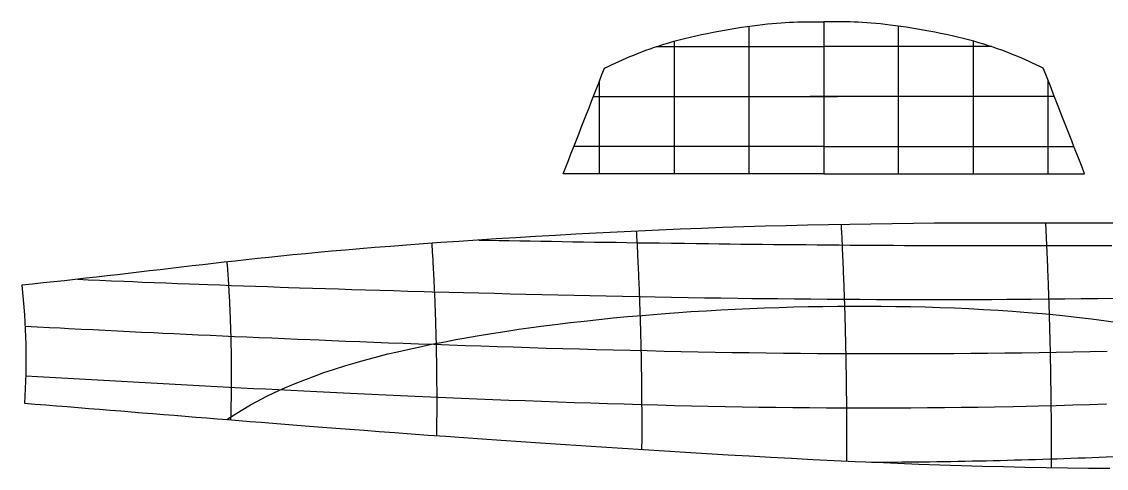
# Model space of a CAD drawing. Extents: x 0 to 10.8, y -3.3 to 3.4.
# Drawn here: x 0 to 2.176, y 2.476 to 3.372 of the extents above; entities that cross this region are included whole.
import ezdxf

# ---------------------------------------------------------------- set-up
doc = ezdxf.new("R2010")
doc.units = 0
doc.header["$MEASUREMENT"] = 0
for name, color, linetype in [('buttocks', 7, 'Continuous'), ('stations', 7, 'Continuous'), ('waterlines', 7, 'Continuous'), ('Стенка кокпита', 7, 'Continuous'), ('Транец', 7, 'Continuous')]:
    doc.layers.add(name, color=color, linetype=linetype)

msp = doc.modelspace()

# ---------------------------------------------------------------- linework, layer by layer
at = {"layer": 'buttocks', "color": 135}
for points in [[(1.4592, 3.0667), (1.4592, 3.0704), (1.4592, 3.074), (1.4592, 3.0777), (1.4592, 3.0814), (1.4592, 3.085), (1.4592, 3.0887), (1.4592, 3.0924), (1.4592, 3.096), (1.4592, 3.0997), (1.4592, 3.1034), (1.4592, 3.1071), (1.4592, 3.1108), (1.4592, 3.1145), (1.4592, 3.1182), (1.4592, 3.1219), (1.4592, 3.1255), (1.4592, 3.1291), (1.4592, 3.1327), (1.4592, 3.1363), (1.4592, 3.1399), (1.4592, 3.1436), (1.4592, 3.1474), (1.4592, 3.1514), (1.4592, 3.1555), (1.4592, 3.1595), (1.4592, 3.1635), (1.4592, 3.167), (1.4592, 3.1702), (1.4592, 3.1727), (1.4592, 3.1748), (1.4592, 3.1768), (1.4592, 3.1789), (1.4592, 3.1815), (1.4592, 3.1845), (1.4592, 3.1877), (1.4592, 3.1912), (1.4592, 3.1948), (1.4592, 3.1985), (1.4592, 3.2023), (1.4592, 3.206), (1.4592, 3.2097), (1.4592, 3.2134), (1.4592, 3.2169), (1.4592, 3.2204), (1.4592, 3.2239), (1.4592, 3.2276), (1.4592, 3.2315), (1.4592, 3.2358), (1.4592, 3.2403), (1.4592, 3.2448), (1.4592, 3.249), (1.4592, 3.2524), (1.4592, 3.2549), (1.4592, 3.256), (1.4592, 3.2571), (1.4592, 3.2596), (1.4592, 3.2633), (1.4592, 3.2676), (1.4592, 3.272), (1.4592, 3.2757), (1.4592, 3.2784), (1.4592, 3.2803), (1.4592, 3.2821), (1.4592, 3.2848), (1.4592, 3.2885), (1.4592, 3.2926), (1.4592, 3.2964), (1.4592, 3.2991), (1.4592, 3.3001), (1.4592, 3.3011), (1.4592, 3.3034), (1.4592, 3.3067), (1.4592, 3.3104), (1.4592, 3.314), (1.4592, 3.3173), (1.4592, 3.32), (1.4592, 3.3223), (1.4592, 3.324), (1.4592, 3.3252), (1.4592, 3.3266), (1.4592, 3.3284), (1.4592, 3.3306), (1.4592, 3.3329), (1.4592, 3.3351), (1.4592, 3.3373), (1.4592, 3.3396), (1.4592, 3.3421), (1.4592, 3.3446), (1.4592, 3.3467), (1.4592, 3.348), (1.4592, 3.3488), (1.4592, 3.3502), (1.4592, 3.3522), (1.4592, 3.3544), (1.4592, 3.3565), (1.4592, 3.3582), (1.4592, 3.3595), (1.4592, 3.3605), (1.4592, 3.3616), (1.4592, 3.3628)], [(1.7592, 3.0667), (1.7592, 3.0704), (1.7592, 3.074), (1.7592, 3.0777), (1.7592, 3.0814), (1.7592, 3.085), (1.7592, 3.0887), (1.7592, 3.0924), (1.7592, 3.096), (1.7592, 3.0997), (1.7592, 3.1034), (1.7592, 3.1071), (1.7592, 3.1108), (1.7592, 3.1145), (1.7592, 3.1182), (1.7592, 3.1219), (1.7592, 3.1255), (1.7592, 3.1291), (1.7592, 3.1327), (1.7592, 3.1363), (1.7592, 3.1399), (1.7592, 3.1436), (1.7592, 3.1474), (1.7592, 3.1514), (1.7592, 3.1555), (1.7592, 3.1595), (1.7592, 3.1635), (1.7592, 3.167), (1.7592, 3.1702), (1.7592, 3.1727), (1.7592, 3.1748), (1.7592, 3.1768), (1.7592, 3.1789), (1.7592, 3.1815), (1.7592, 3.1845), (1.7592, 3.1877), (1.7592, 3.1912), (1.7592, 3.1948), (1.7592, 3.1985), (1.7592, 3.2023), (1.7592, 3.206), (1.7592, 3.2097), (1.7592, 3.2134), (1.7592, 3.2169), (1.7592, 3.2204), (1.7592, 3.2239), (1.7592, 3.2276), (1.7592, 3.2315), (1.7592, 3.2358), (1.7592, 3.2403), (1.7592, 3.2448), (1.7592, 3.249), (1.7592, 3.2524), (1.7592, 3.2549), (1.7592, 3.256), (1.7592, 3.2571), (1.7592, 3.2596), (1.7592, 3.2633), (1.7592, 3.2676), (1.7592, 3.272), (1.7592, 3.2757), (1.7592, 3.2784), (1.7592, 3.2803), (1.7592, 3.2821), (1.7592, 3.2848), (1.7592, 3.2885), (1.7592, 3.2926), (1.7592, 3.2964), (1.7592, 3.2991), (1.7592, 3.3001), (1.7592, 3.3011), (1.7592, 3.3034), (1.7592, 3.3067), (1.7592, 3.3104), (1.7592, 3.314), (1.7592, 3.3173), (1.7592, 3.32), (1.7592, 3.3223), (1.7592, 3.324), (1.7592, 3.3252), (1.7592, 3.3266), (1.7592, 3.3284), (1.7592, 3.3306), (1.7592, 3.3329), (1.7592, 3.3351), (1.7592, 3.3373), (1.7592, 3.3396), (1.7592, 3.3421), (1.7592, 3.3446), (1.7592, 3.3467), (1.7592, 3.348), (1.7592, 3.3488), (1.7592, 3.3502), (1.7592, 3.3522), (1.7592, 3.3544), (1.7592, 3.3565), (1.7592, 3.3582), (1.7592, 3.3595), (1.7592, 3.3605), (1.7592, 3.3616), (1.7592, 3.3628)], [(1.3092, 3.0667), (1.3092, 3.0701), (1.3092, 3.0734), (1.3092, 3.0768), (1.3092, 3.0802), (1.3092, 3.0835), (1.3092, 3.0869), (1.3092, 3.0902), (1.3092, 3.0936), (1.3092, 3.097), (1.3092, 3.1003), (1.3092, 3.1037), (1.3092, 3.107), (1.3092, 3.1104), (1.3092, 3.1137), (1.3092, 3.1171), (1.3092, 3.1204), (1.3092, 3.1238), (1.3092, 3.1271), (1.3092, 3.1305), (1.3092, 3.1339), (1.3092, 3.1372), (1.3092, 3.1406), (1.3092, 3.1439), (1.3092, 3.1473), (1.3092, 3.1506), (1.3092, 3.154), (1.3092, 3.1574), (1.3092, 3.1607), (1.3092, 3.1641), (1.3092, 3.1674), (1.3092, 3.1708), (1.3092, 3.1741), (1.3092, 3.1775), (1.3092, 3.1808), (1.3092, 3.1842), (1.3092, 3.1875), (1.3092, 3.1908), (1.3092, 3.1942), (1.3092, 3.1975), (1.3092, 3.2008), (1.3092, 3.2041), (1.3092, 3.2073), (1.3092, 3.2105), (1.3092, 3.2138), (1.3092, 3.217), (1.3092, 3.2202), (1.3092, 3.2235), (1.3092, 3.2268), (1.3092, 3.2301), (1.3092, 3.2333), (1.3092, 3.2364), (1.3092, 3.2393), (1.3092, 3.242), (1.3092, 3.2444), (1.3092, 3.2467), (1.3092, 3.2488), (1.3092, 3.251), (1.3092, 3.2531), (1.3092, 3.2553), (1.3092, 3.2576), (1.3092, 3.2599), (1.3092, 3.2622), (1.3092, 3.2646), (1.3092, 3.2671), (1.3092, 3.2696), (1.3092, 3.2722), (1.3092, 3.2746), (1.3092, 3.2767), (1.3092, 3.2784), (1.3092, 3.2799), (1.3092, 3.2814), (1.3092, 3.2834), (1.3092, 3.2859), (1.3092, 3.2886), (1.3092, 3.2913), (1.3092, 3.2937), (1.3092, 3.2957), (1.3092, 3.2973), (1.3092, 3.2988), (1.3092, 3.3002), (1.3092, 3.3018), (1.3092, 3.3036), (1.3092, 3.3057), (1.3092, 3.308), (1.3092, 3.3102), (1.3092, 3.3124), (1.3092, 3.3144), (1.3092, 3.3159), (1.3092, 3.317), (1.3092, 3.318), (1.3092, 3.3195), (1.3092, 3.3214), (1.3092, 3.3235), (1.3092, 3.3253), (1.3092, 3.3268), (1.3092, 3.3279), (1.3092, 3.3288), (1.3092, 3.3299), (1.3092, 3.3312), (1.3092, 3.3326)], [(1.9092, 3.0667), (1.9092, 3.0701), (1.9092, 3.0734), (1.9092, 3.0768), (1.9092, 3.0802), (1.9092, 3.0835), (1.9092, 3.0869), (1.9092, 3.0902), (1.9092, 3.0936), (1.9092, 3.097), (1.9092, 3.1003), (1.9092, 3.1037), (1.9092, 3.107), (1.9092, 3.1104), (1.9092, 3.1137), (1.9092, 3.1171), (1.9092, 3.1204), (1.9092, 3.1238), (1.9092, 3.1271), (1.9092, 3.1305), (1.9092, 3.1339), (1.9092, 3.1372), (1.9092, 3.1406), (1.9092, 3.1439), (1.9092, 3.1473), (1.9092, 3.1506), (1.9092, 3.154), (1.9092, 3.1574), (1.9092, 3.1607), (1.9092, 3.1641), (1.9092, 3.1674), (1.9092, 3.1708), (1.9092, 3.1741), (1.9092, 3.1775), (1.9092, 3.1808), (1.9092, 3.1842), (1.9092, 3.1875), (1.9092, 3.1908), (1.9092, 3.1942), (1.9092, 3.1975), (1.9092, 3.2008), (1.9092, 3.2041), (1.9092, 3.2073), (1.9092, 3.2105), (1.9092, 3.2138), (1.9092, 3.217), (1.9092, 3.2202), (1.9092, 3.2235), (1.9092, 3.2268), (1.9092, 3.2301), (1.9092, 3.2333), (1.9092, 3.2364), (1.9092, 3.2393), (1.9092, 3.242), (1.9092, 3.2444), (1.9092, 3.2467), (1.9092, 3.2488), (1.9092, 3.251), (1.9092, 3.2532), (1.9092, 3.2553), (1.9092, 3.2576), (1.9092, 3.2599), (1.9092, 3.2622), (1.9092, 3.2646), (1.9092, 3.2671), (1.9092, 3.2696), (1.9092, 3.2722), (1.9092, 3.2746), (1.9092, 3.2767), (1.9092, 3.2784), (1.9092, 3.2799), (1.9092, 3.2814), (1.9092, 3.2834), (1.9092, 3.2859), (1.9092, 3.2886), (1.9092, 3.2913), (1.9092, 3.2937), (1.9092, 3.2957), (1.9092, 3.2973), (1.9092, 3.2988), (1.9092, 3.3002), (1.9092, 3.3018), (1.9092, 3.3036), (1.9092, 3.3057), (1.9092, 3.308), (1.9092, 3.3102), (1.9092, 3.3124), (1.9092, 3.3144), (1.9092, 3.3159), (1.9092, 3.317), (1.9092, 3.318), (1.9092, 3.3195), (1.9092, 3.3214), (1.9092, 3.3235), (1.9092, 3.3253), (1.9092, 3.3268), (1.9092, 3.3279), (1.9092, 3.3288), (1.9092, 3.3299), (1.9092, 3.3312), (1.9092, 3.3326)], [(1.1592, 3.0667), (1.1592, 3.069), (1.1592, 3.0712), (1.1592, 3.0734), (1.1592, 3.0756), (1.1592, 3.0778), (1.1592, 3.0799), (1.1592, 3.0819), (1.1592, 3.0839), (1.1592, 3.0857), (1.1592, 3.0875), (1.1592, 3.0892), (1.1592, 3.0907), (1.1592, 3.0921), (1.1592, 3.0934), (1.1592, 3.0946), (1.1592, 3.0959), (1.1592, 3.0973), (1.1592, 3.0989), (1.1592, 3.1008), (1.1592, 3.1028), (1.1592, 3.105), (1.1592, 3.1073), (1.1592, 3.1096), (1.1592, 3.1118), (1.1592, 3.1141), (1.1592, 3.1162), (1.1592, 3.1183), (1.1592, 3.1204), (1.1592, 3.1224), (1.1592, 3.1244), (1.1592, 3.1265), (1.1592, 3.1285), (1.1592, 3.1305), (1.1592, 3.1326), (1.1592, 3.1346), (1.1592, 3.1367), (1.1592, 3.1388), (1.1592, 3.1408), (1.1592, 3.1428), (1.1592, 3.1449), (1.1592, 3.1469), (1.1592, 3.1489), (1.1592, 3.1509), (1.1592, 3.1529), (1.1592, 3.1549), (1.1592, 3.1569), (1.1592, 3.1589), (1.1592, 3.1609), (1.1592, 3.1629), (1.1592, 3.1649), (1.1592, 3.1669), (1.1592, 3.1688), (1.1592, 3.1707), (1.1592, 3.1726), (1.1592, 3.1745), (1.1592, 3.1765), (1.1592, 3.1785), (1.1592, 3.1806), (1.1592, 3.1827), (1.1592, 3.1849), (1.1592, 3.187), (1.1592, 3.1891), (1.1592, 3.1909), (1.1592, 3.1925), (1.1592, 3.1937), (1.1592, 3.1947), (1.1592, 3.1956), (1.1592, 3.1966), (1.1592, 3.1979), (1.1592, 3.1994), (1.1592, 3.2011), (1.1592, 3.2029), (1.1592, 3.2048), (1.1592, 3.2067), (1.1592, 3.2086), (1.1592, 3.2105), (1.1592, 3.2124), (1.1592, 3.2143), (1.1592, 3.2162), (1.1592, 3.2181), (1.1592, 3.22), (1.1592, 3.2219), (1.1592, 3.2238), (1.1592, 3.2257), (1.1592, 3.2276), (1.1592, 3.2294), (1.1592, 3.2312), (1.1592, 3.2329), (1.1592, 3.2347), (1.1592, 3.2366), (1.1592, 3.2385), (1.1592, 3.2406), (1.1592, 3.2427), (1.1592, 3.245), (1.1592, 3.2471), (1.1592, 3.2491), (1.1592, 3.2508), (1.1592, 3.252), (1.1592, 3.2528), (1.1592, 3.2532)], [(2.0592, 3.0667), (2.0592, 3.069), (2.0592, 3.0712), (2.0592, 3.0734), (2.0592, 3.0756), (2.0592, 3.0778), (2.0592, 3.0799), (2.0592, 3.0819), (2.0592, 3.0839), (2.0592, 3.0857), (2.0592, 3.0875), (2.0592, 3.0892), (2.0592, 3.0907), (2.0592, 3.0921), (2.0592, 3.0934), (2.0592, 3.0946), (2.0592, 3.0959), (2.0592, 3.0973), (2.0592, 3.0989), (2.0592, 3.1008), (2.0592, 3.1028), (2.0592, 3.105), (2.0592, 3.1073), (2.0592, 3.1096), (2.0592, 3.1118), (2.0592, 3.1141), (2.0592, 3.1162), (2.0592, 3.1183), (2.0592, 3.1204), (2.0592, 3.1224), (2.0592, 3.1244), (2.0592, 3.1265), (2.0592, 3.1285), (2.0592, 3.1305), (2.0592, 3.1326), (2.0592, 3.1346), (2.0592, 3.1367), (2.0592, 3.1388), (2.0592, 3.1408), (2.0592, 3.1428), (2.0592, 3.1449), (2.0592, 3.1469), (2.0592, 3.1489), (2.0592, 3.1509), (2.0592, 3.1529), (2.0592, 3.1549), (2.0592, 3.1569), (2.0592, 3.1589), (2.0592, 3.1609), (2.0592, 3.1629), (2.0592, 3.1649), (2.0592, 3.1669), (2.0592, 3.1688), (2.0592, 3.1707), (2.0592, 3.1726), (2.0592, 3.1745), (2.0592, 3.1765), (2.0592, 3.1785), (2.0592, 3.1806), (2.0592, 3.1827), (2.0592, 3.1849), (2.0592, 3.187), (2.0592, 3.1891), (2.0592, 3.1909), (2.0592, 3.1925), (2.0592, 3.1937), (2.0592, 3.1947), (2.0592, 3.1956), (2.0592, 3.1966), (2.0592, 3.1979), (2.0592, 3.1994), (2.0592, 3.2011), (2.0592, 3.2029), (2.0592, 3.2048), (2.0592, 3.2067), (2.0592, 3.2086), (2.0592, 3.2105), (2.0592, 3.2124), (2.0592, 3.2143), (2.0592, 3.2162), (2.0592, 3.2181), (2.0592, 3.22), (2.0592, 3.2219), (2.0592, 3.2238), (2.0592, 3.2257), (2.0592, 3.2276), (2.0592, 3.2294), (2.0592, 3.2312), (2.0592, 3.2329), (2.0592, 3.2347), (2.0592, 3.2366), (2.0592, 3.2385), (2.0592, 3.2406), (2.0592, 3.2427), (2.0592, 3.245), (2.0592, 3.2471), (2.0592, 3.2491), (2.0592, 3.2508), (2.0592, 3.252), (2.0592, 3.2528), (2.0592, 3.2532)], [(0.4116, 2.5738), (0.4265, 2.5834), (0.4401, 2.5919), (0.4588, 2.6029), (0.4733, 2.6108), (0.4903, 2.6196), (0.5072, 2.6279), (0.5232, 2.6352), (0.5452, 2.6448), (0.5657, 2.653), (0.5904, 2.6622), (0.6061, 2.6678), (0.6255, 2.6743), (0.6502, 2.6821), (0.6692, 2.6877), (0.6851, 2.6922), (0.7076, 2.6983), (0.7347, 2.7052), (0.7541, 2.7098), (0.7714, 2.7138), (0.7957, 2.7192), (0.8223, 2.7248), (0.8485, 2.7299), (0.8706, 2.7341), (0.887, 2.7371), (0.9138, 2.7417), (0.9426, 2.7464), (0.969, 2.7505), (0.9972, 2.7547), (1.0276, 2.7589), (1.0411, 2.7607), (1.0704, 2.7645), (1.1012, 2.7682), (1.1286, 2.7713), (1.1576, 2.7744), (1.1866, 2.7774), (1.2153, 2.7801), (1.2446, 2.7827), (1.2746, 2.7852), (1.2992, 2.7871), (1.3184, 2.7885), (1.3424, 2.7901), (1.3731, 2.7921), (1.4025, 2.7937), (1.4315, 2.7952), (1.4608, 2.7966), (1.4901, 2.7977), (1.5194, 2.7987), (1.5486, 2.7995), (1.5779, 2.8002), (1.6072, 2.8007), (1.6365, 2.801), (1.6658, 2.8012), (1.6951, 2.8012), (1.7244, 2.801), (1.7537, 2.8007), (1.783, 2.8002), (1.8123, 2.7995), (1.8416, 2.7986), (1.8709, 2.7975), (1.9002, 2.7962), (1.9296, 2.7947), (1.9589, 2.7929), (1.9878, 2.791), (2.018, 2.7887), (2.0473, 2.7862), (2.0684, 2.7842), (2.0887, 2.7822), (2.116, 2.7793), (2.1463, 2.7756), (2.1752, 2.7719), (2.2042, 2.7677)]]:
    msp.add_lwpolyline(points, dxfattribs=at)
at = {"layer": 'stations', "color": 135}
for points in [[(1.6437, 2.9649), (1.6439, 2.9601), (1.6441, 2.9554), (1.6444, 2.9507), (1.6446, 2.9459), (1.6449, 2.9412), (1.6451, 2.9365), (1.6453, 2.9317), (1.6456, 2.927), (1.6458, 2.9222), (1.646, 2.9175), (1.6462, 2.9128), (1.6464, 2.908), (1.6466, 2.9033), (1.6468, 2.8985), (1.6471, 2.8938), (1.6473, 2.8891), (1.6475, 2.8843), (1.6477, 2.8796), (1.6478, 2.8748), (1.648, 2.8701), (1.6482, 2.8654), (1.6484, 2.8606), (1.6486, 2.8559), (1.6488, 2.8511), (1.649, 2.8464), (1.6491, 2.8416), (1.6493, 2.8369), (1.6495, 2.8322), (1.6496, 2.8274), (1.6498, 2.8227), (1.65, 2.8179), (1.6501, 2.8132), (1.6503, 2.8085), (1.6504, 2.8037), (1.6506, 2.799), (1.6507, 2.7942), (1.6509, 2.7895), (1.651, 2.7847), (1.6512, 2.78), (1.6513, 2.7753), (1.6514, 2.7705), (1.6516, 2.7658), (1.6517, 2.761), (1.6518, 2.7563), (1.6519, 2.7515), (1.6521, 2.7468), (1.6522, 2.7421), (1.6523, 2.7373), (1.6524, 2.7326), (1.6525, 2.7278), (1.6526, 2.7231), (1.6527, 2.7183), (1.6528, 2.7136), (1.6529, 2.7088), (1.653, 2.7041), (1.6531, 2.6994), (1.6532, 2.6946), (1.6533, 2.6899), (1.6534, 2.6851), (1.6535, 2.6804), (1.6535, 2.6756), (1.6536, 2.6709), (1.6537, 2.6662), (1.6537, 2.6614), (1.6538, 2.6567), (1.6539, 2.6519), (1.6539, 2.6472), (1.654, 2.6424), (1.6541, 2.6377), (1.6541, 2.6329), (1.6542, 2.6282), (1.6542, 2.6235), (1.6543, 2.6187), (1.6543, 2.614), (1.6543, 2.6092), (1.6544, 2.6045), (1.6544, 2.5997), (1.6544, 2.595), (1.6545, 2.5902), (1.6545, 2.5855), (1.6545, 2.5807), (1.6545, 2.576), (1.6546, 2.5713), (1.6546, 2.5665), (1.6546, 2.5618), (1.6546, 2.557), (1.6546, 2.5523), (1.6546, 2.5475), (1.6546, 2.5428), (1.6546, 2.538), (1.6546, 2.5333), (1.6546, 2.5286), (1.6546, 2.5238), (1.6546, 2.5191), (1.6546, 2.5143), (1.6546, 2.5096), (1.6545, 2.5048), (1.6545, 2.5001), (1.6545, 2.4953), (1.6545, 2.4906)], [(2.0537, 2.9679), (2.0539, 2.963), (2.0542, 2.9581), (2.0544, 2.9532), (2.0546, 2.9483), (2.0549, 2.9434), (2.0551, 2.9385), (2.0553, 2.9336), (2.0556, 2.9287), (2.0558, 2.9238), (2.056, 2.9188), (2.0562, 2.9139), (2.0564, 2.909), (2.0567, 2.9041), (2.0569, 2.8992), (2.0571, 2.8943), (2.0573, 2.8894), (2.0575, 2.8845), (2.0577, 2.8796), (2.0579, 2.8747), (2.0581, 2.8698), (2.0583, 2.8649), (2.0584, 2.86), (2.0586, 2.8551), (2.0588, 2.8502), (2.059, 2.8453), (2.0592, 2.8404), (2.0593, 2.8355), (2.0595, 2.8306), (2.0597, 2.8257), (2.0599, 2.8208), (2.06, 2.8159), (2.0602, 2.811), (2.0603, 2.8061), (2.0605, 2.8012), (2.0606, 2.7963), (2.0608, 2.7914), (2.0609, 2.7865), (2.0611, 2.7815), (2.0612, 2.7766), (2.0614, 2.7717), (2.0615, 2.7668), (2.0617, 2.7619), (2.0618, 2.757), (2.0619, 2.7521), (2.062, 2.7472), (2.0622, 2.7423), (2.0623, 2.7374), (2.0624, 2.7325), (2.0625, 2.7276), (2.0626, 2.7227), (2.0628, 2.7178), (2.0629, 2.7129), (2.063, 2.708), (2.0631, 2.7031), (2.0632, 2.6982), (2.0633, 2.6932), (2.0634, 2.6883), (2.0635, 2.6834), (2.0636, 2.6785), (2.0636, 2.6736), (2.0637, 2.6687), (2.0638, 2.6638), (2.0639, 2.6589), (2.064, 2.654), (2.064, 2.6491), (2.0641, 2.6442), (2.0642, 2.6393), (2.0643, 2.6344), (2.0643, 2.6295), (2.0644, 2.6246), (2.0644, 2.6196), (2.0645, 2.6147), (2.0645, 2.6098), (2.0646, 2.6049), (2.0646, 2.6), (2.0647, 2.5951), (2.0647, 2.5902), (2.0648, 2.5853), (2.0648, 2.5804), (2.0649, 2.5755), (2.0649, 2.5706), (2.0649, 2.5657), (2.065, 2.5608), (2.065, 2.5559), (2.065, 2.551), (2.065, 2.546), (2.065, 2.5411), (2.0651, 2.5362), (2.0651, 2.5313), (2.0651, 2.5264), (2.0651, 2.5215), (2.0651, 2.5166), (2.0651, 2.5117), (2.0651, 2.5068), (2.0651, 2.5019), (2.0651, 2.497), (2.0651, 2.4921), (2.0651, 2.4872), (2.0651, 2.4823), (2.0651, 2.4773)], [(1.2443, 2.5135), (1.2443, 2.5179), (1.2443, 2.5223), (1.2444, 2.5267), (1.2444, 2.5311), (1.2444, 2.5354), (1.2444, 2.5398), (1.2444, 2.5442), (1.2444, 2.5486), (1.2444, 2.553), (1.2445, 2.5574), (1.2445, 2.5617), (1.2445, 2.5661), (1.2444, 2.5705), (1.2444, 2.5749), (1.2444, 2.5793), (1.2444, 2.5837), (1.2444, 2.588), (1.2444, 2.5924), (1.2444, 2.5968), (1.2443, 2.6012), (1.2443, 2.6056), (1.2443, 2.61), (1.2443, 2.6143), (1.2442, 2.6187), (1.2442, 2.6231), (1.2442, 2.6275), (1.2441, 2.6319), (1.2441, 2.6363), (1.244, 2.6406), (1.244, 2.645), (1.2439, 2.6494), (1.2439, 2.6538), (1.2438, 2.6582), (1.2437, 2.6626), (1.2437, 2.6669), (1.2436, 2.6713), (1.2435, 2.6757), (1.2435, 2.6801), (1.2434, 2.6845), (1.2433, 2.6889), (1.2432, 2.6932), (1.2432, 2.6976), (1.2431, 2.702), (1.243, 2.7064), (1.2429, 2.7108), (1.2428, 2.7152), (1.2427, 2.7195), (1.2426, 2.7239), (1.2425, 2.7283), (1.2424, 2.7327), (1.2423, 2.7371), (1.2422, 2.7415), (1.2421, 2.7458), (1.2419, 2.7502), (1.2418, 2.7546), (1.2417, 2.759), (1.2416, 2.7634), (1.2414, 2.7677), (1.2413, 2.7721), (1.2412, 2.7765), (1.241, 2.7809), (1.2409, 2.7853), (1.2408, 2.7897), (1.2406, 2.794), (1.2405, 2.7984), (1.2403, 2.8028), (1.2402, 2.8072), (1.24, 2.8116), (1.2399, 2.8159), (1.2397, 2.8203), (1.2395, 2.8247), (1.2394, 2.8291), (1.2392, 2.8335), (1.239, 2.8378), (1.2388, 2.8422), (1.2387, 2.8466), (1.2385, 2.851), (1.2383, 2.8554), (1.2381, 2.8597), (1.2379, 2.8641), (1.2377, 2.8685), (1.2375, 2.8729), (1.2373, 2.8773), (1.2371, 2.8816), (1.2369, 2.886), (1.2367, 2.8904), (1.2365, 2.8948), (1.2363, 2.8992), (1.2361, 2.9035), (1.2359, 2.9079), (1.2357, 2.9123), (1.2354, 2.9167), (1.2352, 2.921), (1.235, 2.9254), (1.2348, 2.9298), (1.2345, 2.9342), (1.2343, 2.9386), (1.234, 2.9429), (1.2338, 2.9473), (1.2336, 2.9517)], [(0.8328, 2.5415), (0.8329, 2.5453), (0.8329, 2.5492), (0.8329, 2.5531), (0.833, 2.5569), (0.833, 2.5608), (0.8331, 2.5646), (0.8331, 2.5685), (0.8331, 2.5724), (0.8331, 2.5762), (0.8332, 2.5801), (0.8332, 2.5839), (0.8332, 2.5878), (0.8332, 2.5917), (0.8332, 2.5955), (0.8332, 2.5994), (0.8332, 2.6033), (0.8332, 2.6071), (0.8332, 2.611), (0.8332, 2.6148), (0.8332, 2.6187), (0.8332, 2.6226), (0.8332, 2.6264), (0.8332, 2.6303), (0.8332, 2.6341), (0.8332, 2.638), (0.8331, 2.6419), (0.8331, 2.6457), (0.8331, 2.6496), (0.8331, 2.6534), (0.833, 2.6573), (0.833, 2.6612), (0.8329, 2.665), (0.8329, 2.6689), (0.8328, 2.6727), (0.8328, 2.6766), (0.8327, 2.6805), (0.8327, 2.6843), (0.8326, 2.6882), (0.8326, 2.692), (0.8325, 2.6959), (0.8324, 2.6998), (0.8324, 2.7036), (0.8323, 2.7075), (0.8322, 2.7113), (0.8321, 2.7152), (0.8321, 2.7191), (0.832, 2.7229), (0.8319, 2.7268), (0.8318, 2.7306), (0.8317, 2.7345), (0.8316, 2.7384), (0.8315, 2.7422), (0.8314, 2.7461), (0.8313, 2.7499), (0.8312, 2.7538), (0.8311, 2.7577), (0.831, 2.7615), (0.8308, 2.7654), (0.8307, 2.7692), (0.8306, 2.7731), (0.8305, 2.777), (0.8303, 2.7808), (0.8302, 2.7847), (0.8301, 2.7885), (0.8299, 2.7924), (0.8298, 2.7962), (0.8297, 2.8001), (0.8295, 2.804), (0.8294, 2.8078), (0.8292, 2.8117), (0.8291, 2.8155), (0.8289, 2.8194), (0.8287, 2.8232), (0.8286, 2.8271), (0.8284, 2.831), (0.8282, 2.8348), (0.8281, 2.8387), (0.8279, 2.8425), (0.8277, 2.8464), (0.8275, 2.8502), (0.8273, 2.8541), (0.8271, 2.858), (0.8269, 2.8618), (0.8268, 2.8657), (0.8266, 2.8695), (0.8264, 2.8734), (0.8261, 2.8772), (0.8259, 2.8811), (0.8257, 2.8849), (0.8255, 2.8888), (0.8253, 2.8927), (0.8251, 2.8965), (0.8249, 2.9004), (0.8246, 2.9042), (0.8244, 2.9081), (0.8242, 2.9119), (0.8239, 2.9158), (0.8237, 2.9196), (0.8235, 2.9235), (0.8232, 2.9273)], [(0.4197, 2.5731), (0.4198, 2.5763), (0.4199, 2.5795), (0.42, 2.5826), (0.4201, 2.5858), (0.4201, 2.589), (0.4202, 2.5921), (0.4203, 2.5953), (0.4204, 2.5985), (0.4204, 2.6016), (0.4205, 2.6048), (0.4205, 2.608), (0.4206, 2.6112), (0.4207, 2.6143), (0.4207, 2.6175), (0.4207, 2.6207), (0.4208, 2.6238), (0.4208, 2.627), (0.4209, 2.6302), (0.4209, 2.6333), (0.4209, 2.6365), (0.4209, 2.6397), (0.421, 2.6428), (0.421, 2.646), (0.421, 2.6492), (0.421, 2.6524), (0.421, 2.6555), (0.421, 2.6587), (0.421, 2.6619), (0.421, 2.665), (0.421, 2.6682), (0.421, 2.6714), (0.421, 2.6745), (0.421, 2.6777), (0.421, 2.6809), (0.421, 2.6841), (0.4209, 2.6872), (0.4209, 2.6904), (0.4209, 2.6936), (0.4208, 2.6967), (0.4208, 2.6999), (0.4208, 2.7031), (0.4207, 2.7062), (0.4207, 2.7094), (0.4206, 2.7126), (0.4206, 2.7158), (0.4205, 2.7189), (0.4204, 2.7221), (0.4204, 2.7253), (0.4203, 2.7284), (0.4202, 2.7316), (0.4202, 2.7348), (0.4201, 2.7379), (0.42, 2.7411), (0.4199, 2.7443), (0.4198, 2.7474), (0.4197, 2.7506), (0.4196, 2.7538), (0.4195, 2.757), (0.4194, 2.7601), (0.4193, 2.7633), (0.4192, 2.7665), (0.4191, 2.7696), (0.419, 2.7728), (0.4189, 2.776), (0.4187, 2.7791), (0.4186, 2.7823), (0.4185, 2.7855), (0.4184, 2.7886), (0.4182, 2.7918), (0.4181, 2.795), (0.4179, 2.7981), (0.4178, 2.8013), (0.4176, 2.8045), (0.4175, 2.8076), (0.4173, 2.8108), (0.4172, 2.814), (0.417, 2.8171), (0.4168, 2.8203), (0.4167, 2.8235), (0.4165, 2.8266), (0.4163, 2.8298), (0.4161, 2.833), (0.416, 2.8361), (0.4158, 2.8393), (0.4156, 2.8424), (0.4154, 2.8456), (0.4152, 2.8488), (0.415, 2.8519), (0.4148, 2.8551), (0.4146, 2.8583), (0.4144, 2.8614), (0.4141, 2.8646), (0.4139, 2.8678), (0.4137, 2.8709), (0.4135, 2.8741), (0.4133, 2.8772), (0.413, 2.8804), (0.4128, 2.8836), (0.4125, 2.8867), (0.4123, 2.8899)]]:
    msp.add_lwpolyline(points, dxfattribs=at)
at = {"layer": 'waterlines', "color": 135}
for points in [[(1.2729, 3.3217), (1.2763, 3.3217), (1.2797, 3.3217), (1.2831, 3.3217), (1.2865, 3.3217), (1.2899, 3.3217), (1.2932, 3.3217), (1.2965, 3.3217), (1.2999, 3.3217), (1.3032, 3.3217), (1.3065, 3.3217), (1.3098, 3.3217), (1.3131, 3.3217), (1.3164, 3.3217), (1.3197, 3.3217), (1.323, 3.3217), (1.3263, 3.3217), (1.3296, 3.3217), (1.3329, 3.3217), (1.3362, 3.3217), (1.3395, 3.3217), (1.3428, 3.3217), (1.3462, 3.3217), (1.3495, 3.3217), (1.3529, 3.3217), (1.3562, 3.3217), (1.3595, 3.3217), (1.3629, 3.3217), (1.3663, 3.3217), (1.3697, 3.3217), (1.3731, 3.3217), (1.3762, 3.3217), (1.3789, 3.3217), (1.3808, 3.3217), (1.3824, 3.3217), (1.3845, 3.3217), (1.3875, 3.3217), (1.3911, 3.3217), (1.3951, 3.3217), (1.399, 3.3217), (1.4028, 3.3217), (1.4065, 3.3217), (1.4101, 3.3217), (1.4138, 3.3217), (1.4177, 3.3217), (1.4218, 3.3217), (1.426, 3.3217), (1.4304, 3.3217), (1.4347, 3.3217), (1.439, 3.3217), (1.4431, 3.3217), (1.4471, 3.3217), (1.4508, 3.3217), (1.4543, 3.3217), (1.4576, 3.3217), (1.4605, 3.3217), (1.4632, 3.3217), (1.4656, 3.3217), (1.4678, 3.3217), (1.4701, 3.3217), (1.4727, 3.3217), (1.4759, 3.3217), (1.4794, 3.3217), (1.4832, 3.3217), (1.487, 3.3217), (1.4908, 3.3217), (1.4944, 3.3217), (1.4979, 3.3217), (1.5013, 3.3217), (1.5047, 3.3217), (1.508, 3.3217), (1.5115, 3.3217), (1.5151, 3.3217), (1.519, 3.3217), (1.5232, 3.3217), (1.5274, 3.3217), (1.531, 3.3217), (1.5336, 3.3217), (1.5349, 3.3217), (1.5363, 3.3217), (1.5388, 3.3217), (1.5422, 3.3217), (1.5462, 3.3217), (1.5501, 3.3217), (1.5539, 3.3217), (1.5574, 3.3217), (1.5608, 3.3217), (1.5641, 3.3217), (1.5675, 3.3217), (1.571, 3.3217), (1.5745, 3.3217), (1.5781, 3.3217), (1.5816, 3.3217), (1.5851, 3.3217), (1.5885, 3.3217), (1.592, 3.3217), (1.5954, 3.3217), (1.5989, 3.3217), (1.6023, 3.3217), (1.6058, 3.3217), (1.6092, 3.3217)], [(1.9455, 3.3217), (1.9421, 3.3217), (1.9387, 3.3217), (1.9353, 3.3217), (1.9319, 3.3217), (1.9285, 3.3217), (1.9252, 3.3217), (1.9219, 3.3217), (1.9185, 3.3217), (1.9152, 3.3217), (1.9119, 3.3217), (1.9086, 3.3217), (1.9053, 3.3217), (1.902, 3.3217), (1.8987, 3.3217), (1.8954, 3.3217), (1.8921, 3.3217), (1.8888, 3.3217), (1.8855, 3.3217), (1.8822, 3.3217), (1.8789, 3.3217), (1.8756, 3.3217), (1.8722, 3.3217), (1.8689, 3.3217), (1.8655, 3.3217), (1.8622, 3.3217), (1.8589, 3.3217), (1.8555, 3.3217), (1.8521, 3.3217), (1.8487, 3.3217), (1.8453, 3.3217), (1.8422, 3.3217), (1.8395, 3.3217), (1.8376, 3.3217), (1.836, 3.3217), (1.8339, 3.3217), (1.8309, 3.3217), (1.8273, 3.3217), (1.8233, 3.3217), (1.8194, 3.3217), (1.8156, 3.3217), (1.8119, 3.3217), (1.8083, 3.3217), (1.8046, 3.3217), (1.8007, 3.3217), (1.7966, 3.3217), (1.7924, 3.3217), (1.788, 3.3217), (1.7837, 3.3217), (1.7794, 3.3217), (1.7753, 3.3217), (1.7713, 3.3217), (1.7676, 3.3217), (1.7641, 3.3217), (1.7608, 3.3217), (1.7579, 3.3217), (1.7552, 3.3217), (1.7528, 3.3217), (1.7506, 3.3217), (1.7483, 3.3217), (1.7457, 3.3217), (1.7425, 3.3217), (1.739, 3.3217), (1.7352, 3.3217), (1.7314, 3.3217), (1.7276, 3.3217), (1.724, 3.3217), (1.7205, 3.3217), (1.7171, 3.3217), (1.7137, 3.3217), (1.7104, 3.3217), (1.7069, 3.3217), (1.7033, 3.3217), (1.6994, 3.3217), (1.6952, 3.3217), (1.691, 3.3217), (1.6874, 3.3217), (1.6848, 3.3217), (1.6835, 3.3217), (1.6821, 3.3217), (1.6796, 3.3217), (1.6762, 3.3217), (1.6722, 3.3217), (1.6683, 3.3217), (1.6645, 3.3217), (1.661, 3.3217), (1.6576, 3.3217), (1.6543, 3.3217), (1.6509, 3.3217), (1.6474, 3.3217), (1.6439, 3.3217), (1.6403, 3.3217), (1.6368, 3.3217), (1.6333, 3.3217), (1.6299, 3.3217), (1.6264, 3.3217), (1.623, 3.3217), (1.6195, 3.3217), (1.6161, 3.3217), (1.6126, 3.3217), (1.6092, 3.3217)], [(1.1469, 3.2217), (1.1515, 3.2217), (1.1559, 3.2217), (1.1601, 3.2217), (1.1638, 3.2217), (1.167, 3.2217), (1.1698, 3.2217), (1.1725, 3.2217), (1.1753, 3.2217), (1.1784, 3.2217), (1.182, 3.2217), (1.1864, 3.2217), (1.1914, 3.2217), (1.1967, 3.2217), (1.2018, 3.2217), (1.2061, 3.2217), (1.2092, 3.2217), (1.2113, 3.2217), (1.2135, 3.2217), (1.2168, 3.2217), (1.2209, 3.2217), (1.2258, 3.2217), (1.2311, 3.2217), (1.2366, 3.2217), (1.2421, 3.2217), (1.2472, 3.2217), (1.2518, 3.2217), (1.2556, 3.2217), (1.2583, 3.2217), (1.2606, 3.2217), (1.2635, 3.2217), (1.268, 3.2217), (1.2739, 3.2217), (1.2804, 3.2217), (1.287, 3.2217), (1.293, 3.2217), (1.2976, 3.2217), (1.3007, 3.2217), (1.303, 3.2217), (1.3057, 3.2217), (1.3096, 3.2217), (1.3146, 3.2217), (1.3202, 3.2217), (1.3263, 3.2217), (1.3326, 3.2217), (1.3388, 3.2217), (1.3449, 3.2217), (1.3509, 3.2217), (1.3569, 3.2217), (1.3627, 3.2217), (1.3686, 3.2217), (1.3744, 3.2217), (1.3802, 3.2217), (1.386, 3.2217), (1.3918, 3.2217), (1.3976, 3.2217), (1.4034, 3.2217), (1.4091, 3.2217), (1.4149, 3.2217), (1.4206, 3.2217), (1.4263, 3.2217), (1.432, 3.2217), (1.4376, 3.2217), (1.4432, 3.2217), (1.4488, 3.2217), (1.4544, 3.2217), (1.4599, 3.2217), (1.4653, 3.2217), (1.4708, 3.2217), (1.4762, 3.2217), (1.4816, 3.2217), (1.4869, 3.2217), (1.4923, 3.2217), (1.4976, 3.2217), (1.5029, 3.2217), (1.5081, 3.2217), (1.5134, 3.2217), (1.5186, 3.2217), (1.5239, 3.2217), (1.5291, 3.2217), (1.5343, 3.2217), (1.5395, 3.2217), (1.5447, 3.2217), (1.5499, 3.2217), (1.555, 3.2217), (1.56, 3.2217), (1.565, 3.2217), (1.57, 3.2217), (1.575, 3.2217), (1.58, 3.2217), (1.585, 3.2217), (1.5901, 3.2217), (1.5953, 3.2217), (1.6004, 3.2217), (1.6056, 3.2217), (1.6076, 3.2217), (1.6025, 3.2217), (1.5974, 3.2217), (1.5922, 3.2217), (1.5871, 3.2217), (1.5819, 3.2217)], [(2.0715, 3.2217), (2.0669, 3.2217), (2.0625, 3.2217), (2.0583, 3.2217), (2.0546, 3.2217), (2.0514, 3.2217), (2.0486, 3.2217), (2.0459, 3.2217), (2.0431, 3.2217), (2.04, 3.2217), (2.0364, 3.2217), (2.032, 3.2217), (2.027, 3.2217), (2.0217, 3.2217), (2.0166, 3.2217), (2.0123, 3.2217), (2.0092, 3.2217), (2.0071, 3.2217), (2.0049, 3.2217), (2.0016, 3.2217), (1.9975, 3.2217), (1.9926, 3.2217), (1.9873, 3.2217), (1.9818, 3.2217), (1.9763, 3.2217), (1.9712, 3.2217), (1.9666, 3.2217), (1.9628, 3.2217), (1.9601, 3.2217), (1.9578, 3.2217), (1.9549, 3.2217), (1.9504, 3.2217), (1.9445, 3.2217), (1.938, 3.2217), (1.9314, 3.2217), (1.9254, 3.2217), (1.9208, 3.2217), (1.9177, 3.2217), (1.9154, 3.2217), (1.9127, 3.2217), (1.9088, 3.2217), (1.9038, 3.2217), (1.8982, 3.2217), (1.8921, 3.2217), (1.8858, 3.2217), (1.8796, 3.2217), (1.8735, 3.2217), (1.8675, 3.2217), (1.8615, 3.2217), (1.8557, 3.2217), (1.8498, 3.2217), (1.844, 3.2217), (1.8382, 3.2217), (1.8324, 3.2217), (1.8266, 3.2217), (1.8208, 3.2217), (1.815, 3.2217), (1.8093, 3.2217), (1.8035, 3.2217), (1.7978, 3.2217), (1.7921, 3.2217), (1.7864, 3.2217), (1.7808, 3.2217), (1.7752, 3.2217), (1.7696, 3.2217), (1.764, 3.2217), (1.7585, 3.2217), (1.7531, 3.2217), (1.7476, 3.2217), (1.7422, 3.2217), (1.7368, 3.2217), (1.7315, 3.2217), (1.7261, 3.2217), (1.7208, 3.2217), (1.7155, 3.2217), (1.7103, 3.2217), (1.705, 3.2217), (1.6998, 3.2217), (1.6945, 3.2217), (1.6893, 3.2217), (1.6841, 3.2217), (1.6789, 3.2217), (1.6737, 3.2217), (1.6685, 3.2217), (1.6634, 3.2217), (1.6584, 3.2217), (1.6534, 3.2217), (1.6484, 3.2217), (1.6434, 3.2217), (1.6384, 3.2217), (1.6334, 3.2217), (1.6283, 3.2217), (1.6231, 3.2217), (1.618, 3.2217), (1.6128, 3.2217), (1.6108, 3.2217), (1.6159, 3.2217), (1.621, 3.2217), (1.6262, 3.2217), (1.6313, 3.2217), (1.6365, 3.2217)], [(1.6092, 3.1217), (1.6039, 3.1217), (1.5987, 3.1217), (1.5934, 3.1217), (1.5882, 3.1217), (1.5829, 3.1217), (1.5776, 3.1217), (1.5724, 3.1217), (1.5671, 3.1217), (1.5618, 3.1217), (1.5566, 3.1217), (1.5513, 3.1217), (1.546, 3.1217), (1.5407, 3.1217), (1.5355, 3.1217), (1.5302, 3.1217), (1.5249, 3.1217), (1.5196, 3.1217), (1.5144, 3.1217), (1.5091, 3.1217), (1.5038, 3.1217), (1.4985, 3.1217), (1.4932, 3.1217), (1.488, 3.1217), (1.4827, 3.1217), (1.4774, 3.1217), (1.4721, 3.1217), (1.4668, 3.1217), (1.4615, 3.1217), (1.4562, 3.1217), (1.4509, 3.1217), (1.4456, 3.1217), (1.4403, 3.1217), (1.435, 3.1217), (1.4297, 3.1217), (1.4244, 3.1217), (1.4191, 3.1217), (1.4138, 3.1217), (1.4085, 3.1217), (1.4032, 3.1217), (1.3979, 3.1217), (1.3927, 3.1217), (1.3874, 3.1217), (1.3821, 3.1217), (1.3768, 3.1217), (1.3715, 3.1217), (1.3662, 3.1217), (1.3609, 3.1217), (1.3556, 3.1217), (1.3502, 3.1217), (1.3449, 3.1217), (1.3396, 3.1217), (1.3343, 3.1217), (1.329, 3.1217), (1.3238, 3.1217), (1.3187, 3.1217), (1.3136, 3.1217), (1.3084, 3.1217), (1.3032, 3.1217), (1.2977, 3.1217), (1.2921, 3.1217), (1.2862, 3.1217), (1.2802, 3.1217), (1.2745, 3.1217), (1.2692, 3.1217), (1.2645, 3.1217), (1.2607, 3.1217), (1.2577, 3.1217), (1.2552, 3.1217), (1.2525, 3.1217), (1.249, 3.1217), (1.2449, 3.1217), (1.2403, 3.1217), (1.2353, 3.1217), (1.2301, 3.1217), (1.2249, 3.1217), (1.2196, 3.1217), (1.2144, 3.1217), (1.2091, 3.1217), (1.2039, 3.1217), (1.1987, 3.1217), (1.1935, 3.1217), (1.1884, 3.1217), (1.1832, 3.1217), (1.178, 3.1217), (1.1728, 3.1217), (1.1674, 3.1217), (1.162, 3.1217), (1.1566, 3.1217), (1.1512, 3.1217), (1.1461, 3.1217), (1.1411, 3.1217), (1.1366, 3.1217), (1.1325, 3.1217), (1.1286, 3.1217), (1.125, 3.1217), (1.1215, 3.1217), (1.1181, 3.1217), (1.1146, 3.1217), (1.1112, 3.1217), (1.1077, 3.1217)], [(1.6092, 3.1217), (1.6145, 3.1217), (1.6197, 3.1217), (1.625, 3.1217), (1.6302, 3.1217), (1.6355, 3.1217), (1.6408, 3.1217), (1.646, 3.1217), (1.6513, 3.1217), (1.6566, 3.1217), (1.6618, 3.1217), (1.6671, 3.1217), (1.6724, 3.1217), (1.6777, 3.1217), (1.6829, 3.1217), (1.6882, 3.1217), (1.6935, 3.1217), (1.6988, 3.1217), (1.704, 3.1217), (1.7093, 3.1217), (1.7146, 3.1217), (1.7199, 3.1217), (1.7252, 3.1217), (1.7304, 3.1217), (1.7357, 3.1217), (1.741, 3.1217), (1.7463, 3.1217), (1.7516, 3.1217), (1.7569, 3.1217), (1.7622, 3.1217), (1.7675, 3.1217), (1.7728, 3.1217), (1.7781, 3.1217), (1.7834, 3.1217), (1.7887, 3.1217), (1.794, 3.1217), (1.7993, 3.1217), (1.8046, 3.1217), (1.8099, 3.1217), (1.8152, 3.1217), (1.8205, 3.1217), (1.8257, 3.1217), (1.831, 3.1217), (1.8363, 3.1217), (1.8416, 3.1217), (1.8469, 3.1217), (1.8522, 3.1217), (1.8575, 3.1217), (1.8628, 3.1217), (1.8682, 3.1217), (1.8735, 3.1217), (1.8788, 3.1217), (1.8841, 3.1217), (1.8894, 3.1217), (1.8946, 3.1217), (1.8997, 3.1217), (1.9048, 3.1217), (1.91, 3.1217), (1.9152, 3.1217), (1.9207, 3.1217), (1.9263, 3.1217), (1.9322, 3.1217), (1.9382, 3.1217), (1.9439, 3.1217), (1.9492, 3.1217), (1.9539, 3.1217), (1.9577, 3.1217), (1.9607, 3.1217), (1.9632, 3.1217), (1.9659, 3.1217), (1.9694, 3.1217), (1.9735, 3.1217), (1.9781, 3.1217), (1.9831, 3.1217), (1.9883, 3.1217), (1.9935, 3.1217), (1.9988, 3.1217), (2.004, 3.1217), (2.0093, 3.1217), (2.0145, 3.1217), (2.0197, 3.1217), (2.0249, 3.1217), (2.03, 3.1217), (2.0352, 3.1217), (2.0404, 3.1217), (2.0456, 3.1217), (2.051, 3.1217), (2.0564, 3.1217), (2.0618, 3.1217), (2.0672, 3.1217), (2.0723, 3.1217), (2.0773, 3.1217), (2.0818, 3.1217), (2.0859, 3.1217), (2.0898, 3.1217), (2.0934, 3.1217), (2.0969, 3.1217), (2.1003, 3.1217), (2.1038, 3.1217), (2.1072, 3.1217), (2.1107, 3.1217)], [(0.9169, 2.9338), (0.9367, 2.9334), (0.957, 2.9331), (0.9779, 2.9327), (0.9991, 2.9323), (1.0202, 2.932), (1.0414, 2.9316), (1.0628, 2.9312), (1.0842, 2.9309), (1.1057, 2.9305), (1.1273, 2.9302), (1.1489, 2.9298), (1.1705, 2.9295), (1.1923, 2.9292), (1.2142, 2.9288), (1.2359, 2.9285), (1.2571, 2.9282), (1.2796, 2.9279), (1.3033, 2.9276), (1.3185, 2.9274), (1.3295, 2.9272), (1.3529, 2.9269), (1.3776, 2.9266), (1.399, 2.9263), (1.4202, 2.9261), (1.4423, 2.9258), (1.4644, 2.9256), (1.4863, 2.9254), (1.5081, 2.9251), (1.5301, 2.9249), (1.552, 2.9247), (1.5739, 2.9245), (1.5958, 2.9243), (1.6177, 2.9241), (1.6396, 2.9239), (1.6615, 2.9238), (1.6834, 2.9236), (1.7053, 2.9235), (1.7272, 2.9233), (1.7491, 2.9232), (1.771, 2.9231), (1.7929, 2.923), (1.8148, 2.9229), (1.8367, 2.9228), (1.8586, 2.9227), (1.8805, 2.9226), (1.9024, 2.9226), (1.9243, 2.9225), (1.9461, 2.9225), (1.968, 2.9225), (1.9899, 2.9225), (2.0118, 2.9225), (2.0337, 2.9225), (2.0556, 2.9225), (2.0775, 2.9226), (2.0994, 2.9226), (2.1212, 2.9227), (2.1431, 2.9228), (2.1648, 2.9229), (2.1866, 2.923)], [(0.1123, 2.8552), (0.1331, 2.8542), (0.157, 2.8532), (0.1802, 2.8522), (0.2047, 2.8511), (0.2228, 2.8504), (0.2419, 2.8496), (0.2656, 2.8486), (0.289, 2.8477), (0.3124, 2.8468), (0.3363, 2.8459), (0.3562, 2.8452), (0.3732, 2.8445), (0.3977, 2.8437), (0.4211, 2.8428), (0.4449, 2.842), (0.469, 2.8411), (0.4929, 2.8403), (0.5186, 2.8394), (0.5354, 2.8389), (0.5576, 2.8381), (0.5835, 2.8373), (0.6093, 2.8365), (0.6357, 2.8357), (0.6625, 2.8348), (0.6898, 2.834), (0.7178, 2.8332), (0.746, 2.8324), (0.7746, 2.8315), (0.8072, 2.8306), (0.8232, 2.8302), (0.8567, 2.8293), (0.8862, 2.8285), (0.9171, 2.8277), (0.9483, 2.8269), (0.9796, 2.8261), (1.0113, 2.8253), (1.0432, 2.8246), (1.0753, 2.8238), (1.1076, 2.8231), (1.14, 2.8224), (1.1725, 2.8217), (1.2052, 2.821), (1.238, 2.8204), (1.2709, 2.8198), (1.3037, 2.8192), (1.3368, 2.8186), (1.3697, 2.8181), (1.4023, 2.8176), (1.4369, 2.8172), (1.4649, 2.8168), (1.4868, 2.8165), (1.5159, 2.8162), (1.55, 2.8159), (1.5827, 2.8156), (1.6157, 2.8153), (1.6487, 2.8151), (1.6816, 2.8149), (1.7145, 2.8147), (1.7475, 2.8146), (1.7804, 2.8146), (1.8133, 2.8145), (1.8463, 2.8145), (1.8792, 2.8146), (1.912, 2.8147), (1.9458, 2.8148), (1.9761, 2.815), (1.9982, 2.8151), (2.0249, 2.8153), (2.0599, 2.8156), (2.0924, 2.816), (2.1253, 2.8163), (2.1582, 2.8168), (2.1909, 2.8172)], [(0.0067, 2.7613), (0.0309, 2.76), (0.0555, 2.7586), (0.0773, 2.7574), (0.0946, 2.7565), (0.1193, 2.7552), (0.1434, 2.754), (0.1677, 2.7527), (0.1919, 2.7515), (0.2162, 2.7503), (0.2405, 2.7492), (0.2647, 2.748), (0.2833, 2.7471), (0.3054, 2.7461), (0.3298, 2.745), (0.3541, 2.7438), (0.3783, 2.7427), (0.4026, 2.7416), (0.4271, 2.7405), (0.4517, 2.7394), (0.4766, 2.7384), (0.5018, 2.7373), (0.5273, 2.7362), (0.5533, 2.7351), (0.5789, 2.734), (0.5968, 2.7333), (0.6223, 2.7323), (0.6502, 2.7312), (0.6781, 2.7301), (0.7067, 2.729), (0.7358, 2.7279), (0.7655, 2.7268), (0.7958, 2.7257), (0.8265, 2.7246), (0.8577, 2.7235), (0.8893, 2.7224), (0.9213, 2.7214), (0.9536, 2.7203), (0.9862, 2.7193), (1.019, 2.7182), (1.0521, 2.7172), (1.0855, 2.7163), (1.119, 2.7153), (1.1527, 2.7144), (1.1865, 2.7135), (1.2204, 2.7127), (1.2545, 2.7119), (1.2886, 2.7111), (1.3228, 2.7104), (1.357, 2.7097), (1.3912, 2.7091), (1.4254, 2.7085), (1.4596, 2.708), (1.4937, 2.7075), (1.5279, 2.7071), (1.5621, 2.7068), (1.5963, 2.7065), (1.6305, 2.7063), (1.6647, 2.7061), (1.6989, 2.706), (1.7331, 2.706), (1.7672, 2.706), (1.8014, 2.706), (1.8356, 2.7062), (1.8698, 2.7064), (1.904, 2.7066), (1.9382, 2.707), (1.9724, 2.7074), (2.0066, 2.7078), (2.0408, 2.7083), (2.075, 2.7089), (2.1092, 2.7096), (2.1433, 2.7103), (2.1774, 2.711)], [(0.008, 2.6614), (0.032, 2.66), (0.056, 2.6586), (0.08, 2.6572), (0.1039, 2.6559), (0.1279, 2.6545), (0.1519, 2.6532), (0.1759, 2.6519), (0.1999, 2.6505), (0.2239, 2.6492), (0.2479, 2.6479), (0.2719, 2.6466), (0.2959, 2.6453), (0.3198, 2.644), (0.3438, 2.6427), (0.3678, 2.6414), (0.3919, 2.6401), (0.416, 2.6389), (0.4403, 2.6376), (0.4648, 2.6363), (0.4895, 2.635), (0.5146, 2.6337), (0.54, 2.6324), (0.5658, 2.6311), (0.592, 2.6298), (0.6187, 2.6285), (0.6458, 2.6272), (0.6735, 2.6259), (0.7017, 2.6246), (0.7304, 2.6233), (0.7596, 2.622), (0.7895, 2.6206), (0.8198, 2.6193), (0.8505, 2.618), (0.8817, 2.6167), (0.9132, 2.6154), (0.9451, 2.6141), (0.9772, 2.6128), (1.0097, 2.6116), (1.0424, 2.6104), (1.0753, 2.6092), (1.1084, 2.6081), (1.1416, 2.607), (1.1751, 2.6059), (1.2086, 2.6049), (1.2423, 2.6039), (1.276, 2.603), (1.3098, 2.6022), (1.3436, 2.6014), (1.3774, 2.6006), (1.4113, 2.5999), (1.4451, 2.5993), (1.4789, 2.5988), (1.5127, 2.5984), (1.5466, 2.598), (1.5804, 2.5977), (1.6142, 2.5974), (1.648, 2.5973), (1.6819, 2.5972), (1.7157, 2.5972), (1.7495, 2.5972), (1.7833, 2.5974), (1.8172, 2.5976), (1.851, 2.5979), (1.8849, 2.5983), (1.9189, 2.5988), (1.9516, 2.5993), (1.9892, 2.6), (2.0153, 2.6006), (2.0396, 2.6011), (2.0752, 2.602), (2.1084, 2.6029), (2.1423, 2.6039), (2.1761, 2.605)], [(1.7047, 2.4883), (1.7108, 2.4884), (1.7205, 2.4884), (1.7343, 2.4884), (1.75, 2.4885), (1.7653, 2.4886), (1.7796, 2.4888), (1.7933, 2.4889), (1.8072, 2.489), (1.8213, 2.4892), (1.8356, 2.4894), (1.8498, 2.4896), (1.864, 2.4898), (1.8781, 2.4901), (1.8923, 2.4903), (1.9065, 2.4906), (1.9206, 2.4909), (1.9348, 2.4912), (1.949, 2.4915), (1.9631, 2.4918), (1.9773, 2.4922), (1.9915, 2.4926), (2.0057, 2.493), (2.0198, 2.4934), (2.034, 2.4938), (2.0482, 2.4942), (2.0624, 2.4947), (2.0766, 2.4952), (2.0907, 2.4957), (2.1049, 2.4962), (2.1191, 2.4967), (2.1333, 2.4972), (2.1474, 2.4978), (2.1615, 2.4983), (2.1757, 2.4989), (2.1898, 2.4995)]]:
    msp.add_lwpolyline(points, dxfattribs=at)
at = {"layer": 'Стенка кокпита', "color": 9}
for points in [[(2.2124, 2.9675), (2.1707, 2.9676), (2.1286, 2.9677), (2.0862, 2.9678), (2.0437, 2.9679), (2.0012, 2.9679), (1.9587, 2.9678), (1.9162, 2.9677), (1.8737, 2.9675), (1.8312, 2.9673), (1.7887, 2.9669), (1.7462, 2.9664), (1.7037, 2.9659), (1.6612, 2.9652), (1.6187, 2.9644), (1.5762, 2.9635), (1.5336, 2.9625), (1.4911, 2.9614), (1.4486, 2.9601), (1.4061, 2.9587)], [(1.4061, 2.9587), (1.3636, 2.9572), (1.3211, 2.9555), (1.2787, 2.9537), (1.2364, 2.9518), (1.1944, 2.9498), (1.1527, 2.9477), (1.1114, 2.9455), (1.0706, 2.9432), (1.0304, 2.9409), (0.9909, 2.9385), (0.9521, 2.9361), (0.9141, 2.9336), (0.877, 2.9311), (0.841, 2.9286), (0.806, 2.9261), (0.7721, 2.9236), (0.7396, 2.9211), (0.7083, 2.9186), (0.6783, 2.9161), (0.6494, 2.9137), (0.6216, 2.9112), (0.5949, 2.9088), (0.569, 2.9063), (0.5439, 2.9039), (0.5196, 2.9015), (0.496, 2.899), (0.4729, 2.8966), (0.4504, 2.8941), (0.4282, 2.8917), (0.4064, 2.8892), (0.3848, 2.8867), (0.3634, 2.8843), (0.342, 2.8818), (0.3207, 2.8793), (0.2993, 2.8768), (0.278, 2.8743), (0.2566, 2.8718), (0.2353, 2.8693), (0.2139, 2.8668), (0.1925, 2.8643), (0.1712, 2.8619), (0.1498, 2.8594), (0.1284, 2.857), (0.107, 2.8546), (0.0856, 2.8522), (0.0642, 2.8499), (0.0428, 2.8476), (0.0214, 2.8453), (0, 2.8431), (0.0016, 2.8283), (0.003, 2.8136), (0.0042, 2.7988), (0.0053, 2.784), (0.0063, 2.7693), (0.007, 2.7545), (0.0076, 2.7397), (0.008, 2.7249), (0.0083, 2.7101), (0.0084, 2.6952), (0.0083, 2.6804), (0.0081, 2.6656), (0.0077, 2.6508), (0.0072, 2.636), (0.0065, 2.6212), (0.0056, 2.6064), (0.0271, 2.6047), (0.0486, 2.603), (0.07, 2.6013), (0.0915, 2.5996), (0.113, 2.5978), (0.1344, 2.5961), (0.1559, 2.5944), (0.1773, 2.5927), (0.1988, 2.5909), (0.2203, 2.5892), (0.2417, 2.5875), (0.2632, 2.5858), (0.2847, 2.584), (0.3061, 2.5823), (0.3276, 2.5806), (0.349, 2.5788), (0.3705, 2.5771), (0.392, 2.5754), (0.4138, 2.5736), (0.4357, 2.5718), (0.458, 2.57), (0.4807, 2.5682), (0.5039, 2.5664), (0.5277, 2.5645), (0.5521, 2.5626), (0.5773, 2.5606), (0.6033, 2.5586), (0.6303, 2.5565), (0.6582, 2.5544), (0.6872, 2.5522), (0.7174, 2.5499), (0.7488, 2.5476), (0.7815, 2.5452), (0.8155, 2.5427), (0.8506, 2.5402), (0.8868, 2.5376), (0.924, 2.535), (0.9621, 2.5323), (1.0011, 2.5296), (1.0407, 2.5269), (1.081, 2.5242), (1.1219, 2.5214), (1.1633, 2.5187), (1.205, 2.516), (1.2471, 2.5133), (1.2894, 2.5107), (1.3319, 2.5081), (1.3745, 2.5055), (1.417, 2.503), (1.4595, 2.5006), (1.502, 2.4983), (1.5445, 2.496), (1.587, 2.4938), (1.6295, 2.4918), (1.672, 2.4898), (1.7145, 2.4879), (1.757, 2.4862), (1.7995, 2.4845), (1.842, 2.483), (1.8846, 2.4816), (1.9271, 2.4804), (1.9697, 2.4793), (2.0123, 2.4783), (2.055, 2.4775), (2.0977, 2.4768), (2.1403, 2.4763), (2.1827, 2.4759)]]:
    msp.add_lwpolyline(points, dxfattribs=at)
at = {"layer": 'Транец', "color": 134}
for points in [[(1.6092, 3.0858), (1.6092, 3.0667), (1.5765, 3.0667), (1.5438, 3.0667), (1.5111, 3.0667), (1.4785, 3.0667), (1.4458, 3.0667), (1.4131, 3.0667), (1.3804, 3.0667), (1.3477, 3.0667), (1.315, 3.0667), (1.2823, 3.0667), (1.2496, 3.0667), (1.2169, 3.0667), (1.1843, 3.0667), (1.1516, 3.0667), (1.1189, 3.0667), (1.0862, 3.0667), (1.0914, 3.08), (1.0966, 3.0932), (1.1018, 3.1065), (1.1069, 3.1197), (1.1121, 3.133), (1.1173, 3.1462), (1.1225, 3.1595), (1.1277, 3.1727), (1.1329, 3.186), (1.1381, 3.1992), (1.1433, 3.2125), (1.1484, 3.2257), (1.1536, 3.239), (1.1588, 3.2522), (1.164, 3.2655), (1.1692, 3.2787), (1.1763, 3.282), (1.1833, 3.2853), (1.1905, 3.2886), (1.1977, 3.2919), (1.205, 3.2952), (1.2124, 3.2985), (1.2199, 3.3017), (1.2277, 3.3049), (1.2356, 3.3081), (1.2437, 3.3113), (1.252, 3.3144), (1.2607, 3.3175), (1.2695, 3.3206), (1.2787, 3.3236), (1.2883, 3.3266), (1.2981, 3.3295), (1.3084, 3.3324), (1.319, 3.3353), (1.3298, 3.338), (1.3409, 3.3407), (1.3522, 3.3433), (1.3637, 3.3458), (1.3752, 3.3483), (1.3868, 3.3506), (1.3984, 3.3529), (1.41, 3.355), (1.4215, 3.357), (1.4328, 3.3589), (1.444, 3.3606), (1.455, 3.3623), (1.4657, 3.3637), (1.4761, 3.3651), (1.4861, 3.3662), (1.4958, 3.3673), (1.5052, 3.3682), (1.5143, 3.3689), (1.5232, 3.3696), (1.5318, 3.3701), (1.5402, 3.3705), (1.5483, 3.3709), (1.5563, 3.3712), (1.5642, 3.3714), (1.5719, 3.3715), (1.5795, 3.3716), (1.587, 3.3717), (1.5944, 3.3717), (1.6018, 3.3717), (1.6092, 3.3717), (1.6092, 3.3526), (1.6092, 3.3336), (1.6092, 3.3145), (1.6092, 3.2955), (1.6092, 3.2764), (1.6092, 3.2573), (1.6092, 3.2383), (1.6092, 3.2192), (1.6092, 3.2001), (1.6092, 3.1811), (1.6092, 3.162), (1.6092, 3.143), (1.6092, 3.1239), (1.6092, 3.1048), (1.6092, 3.0858)], [(1.6092, 3.0858), (1.6092, 3.0667), (1.6419, 3.0667), (1.6746, 3.0667), (1.7073, 3.0667), (1.74, 3.0667), (1.7726, 3.0667), (1.8053, 3.0667), (1.838, 3.0667), (1.8707, 3.0667), (1.9034, 3.0667), (1.9361, 3.0667), (1.9688, 3.0667), (2.0015, 3.0667), (2.0341, 3.0667), (2.0668, 3.0667), (2.0995, 3.0667), (2.1322, 3.0667), (2.127, 3.08), (2.1218, 3.0932), (2.1166, 3.1065), (2.1114, 3.1197), (2.1063, 3.133), (2.1011, 3.1462), (2.0959, 3.1595), (2.0907, 3.1727), (2.0855, 3.186), (2.0803, 3.1992), (2.0751, 3.2125), (2.0699, 3.2257), (2.0648, 3.239), (2.0596, 3.2522), (2.0544, 3.2655), (2.0492, 3.2787), (2.0421, 3.282), (2.0351, 3.2853), (2.0279, 3.2886), (2.0207, 3.2919), (2.0134, 3.2952), (2.006, 3.2985), (1.9984, 3.3017), (1.9907, 3.3049), (1.9828, 3.3081), (1.9747, 3.3113), (1.9664, 3.3144), (1.9577, 3.3175), (1.9489, 3.3206), (1.9397, 3.3236), (1.9301, 3.3266), (1.9203, 3.3295), (1.91, 3.3324), (1.8994, 3.3353), (1.8886, 3.338), (1.8775, 3.3407), (1.8662, 3.3433), (1.8547, 3.3458), (1.8432, 3.3483), (1.8316, 3.3506), (1.82, 3.3529), (1.8084, 3.355), (1.7969, 3.357), (1.7856, 3.3589), (1.7744, 3.3606), (1.7634, 3.3623), (1.7527, 3.3637), (1.7423, 3.3651), (1.7323, 3.3662), (1.7226, 3.3673), (1.7132, 3.3682), (1.7041, 3.3689), (1.6952, 3.3696), (1.6866, 3.3701), (1.6782, 3.3705), (1.6701, 3.3709), (1.6621, 3.3712), (1.6542, 3.3714), (1.6465, 3.3715), (1.6389, 3.3716), (1.6314, 3.3717), (1.624, 3.3717), (1.6166, 3.3717), (1.6092, 3.3717), (1.6092, 3.3526), (1.6092, 3.3336), (1.6092, 3.3145), (1.6092, 3.2955), (1.6092, 3.2764), (1.6092, 3.2573), (1.6092, 3.2383), (1.6092, 3.2192), (1.6092, 3.2001), (1.6092, 3.1811), (1.6092, 3.162), (1.6092, 3.143), (1.6092, 3.1239), (1.6092, 3.1048), (1.6092, 3.0858)]]:
    msp.add_lwpolyline(points, dxfattribs=at)

doc.saveas('drawing.dxf')
